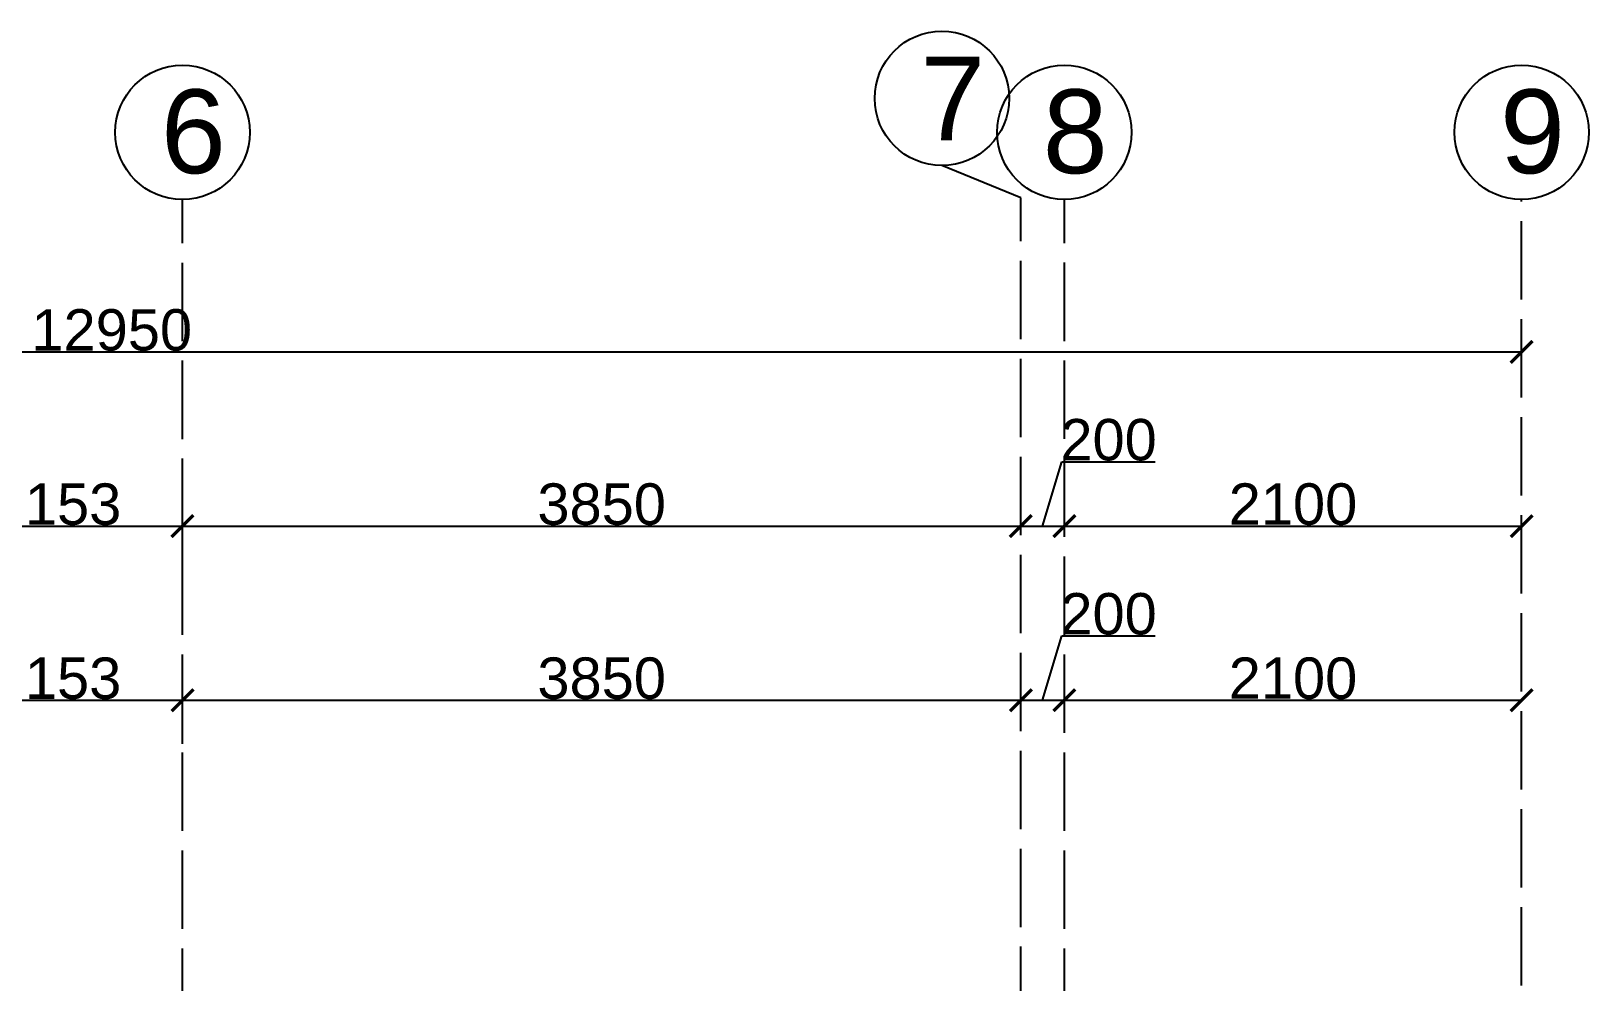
# Model space of a CAD drawing. Header units: millimetres. Extents: x -6014 to 220479, y -27718 to 28747.
# Drawn here: x 197647 to 204801, y 23907 to 28274 of the extents above; entities that cross this region are included whole.
import ezdxf

# ---------------------------------------------------------------- set-up
doc = ezdxf.new("R2010")
doc.units = ezdxf.units.MM
doc.header["$MEASUREMENT"] = 0
doc.linetypes.add('ACAD_ISO02W100', pattern=[15, 12, -3])
doc.layers.add('Plan 1', color=7, linetype='Continuous')
doc.styles.get("Standard").update_dxf_attribs({"font": 'arial.ttf'})
doc.dimstyles.new('GOST', dxfattribs={"dimtxt": 190, "dimasz": 100, "dimexe": 0.18, "dimexo": 0.06, "dimgap": 3, "dimtad": 1, "dimdec": 0, "dimzin": 0, "dimdsep": 46, "dimtxsty": 'Standard', "dimblk": 'ARCHTICK', "dimcen": 0.09, "dimclrt": 256, "dimadec": 0, "dimazin": 0, "dimtfac": 1, "dimtdec": 0, "dimtofl": 0, "dimtmove": 0, "dimatfit": 3, "dimldrblk": 'ARCHTICK', "dimfxl": 200, "dimfxlon": 1, "dimtolj": 1, "dimtzin": 0, "dimarcsym": 0})

# ---------------------------------------------------------------- blocks, each defined once
blk = doc.blocks.new('_ArchTick')
at = {"color": 0, "linetype": 'ByBlock', "const_width": 0.15}
blk.add_lwpolyline([(-0.5, -0.5), (0.5, 0.5)], dxfattribs=at)
blk = doc.blocks.new('*D39')
at = {"color": 0, "lineweight": -2, "transparency": 16777216}
for p, q in [((197189.9, 25001), (197189.9, 25201.2)), ((197189.9, 25201), (198342.4, 25201)), ((198342.4, 25001), (198342.4, 25201.2))]:
    blk.add_line(p, q, dxfattribs=at)
at = {"layer": 'Defpoints', "color": 0, "transparency": 16777216}
for p in [(198342.4, 25201), (198342.4, 23401), (197189.9, 23201)]:
    blk.add_point(p, dxfattribs=at)
at = {"color": 0, "lineweight": -2, "transparency": 16777216, "xscale": 100, "yscale": 100, "zscale": 100, "rotation": 180}
blk.add_blockref('_ArchTick', (197189.9, 25201), dxfattribs=at)
at = {"color": 0, "lineweight": -2, "transparency": 16777216, "xscale": 100, "yscale": 100, "zscale": 100}
blk.add_blockref('_ArchTick', (198342.4, 25201), dxfattribs=at)
at = {"transparency": 16777216, "insert": (197766.2, 25301.1), "char_height": 190, "attachment_point": 5}
blk.add_mtext('\\A1;1153', dxfattribs=at)
blk = doc.blocks.new('*D52')
at = {"color": 0, "lineweight": -2, "transparency": 16777216}
for p, q in [((198342.4, 25201.2), (198342.4, 25201.4)), ((198342.4, 25201.2), (202192.7, 25201.2)), ((202192.7, 25201.2), (202192.7, 25201.4))]:
    blk.add_line(p, q, dxfattribs=at)
at = {"layer": 'Defpoints', "color": 0, "transparency": 16777216}
for p in [(198342.4, 25201.2), (202192.7, 25201.2), (202192.7, 25201.2)]:
    blk.add_point(p, dxfattribs=at)
at = {"color": 0, "lineweight": -2, "transparency": 16777216, "xscale": 100, "yscale": 100, "zscale": 100, "rotation": 180}
blk.add_blockref('_ArchTick', (198342.4, 25201.2), dxfattribs=at)
at = {"color": 0, "lineweight": -2, "transparency": 16777216, "xscale": 100, "yscale": 100, "zscale": 100}
blk.add_blockref('_ArchTick', (202192.7, 25201.2), dxfattribs=at)
at = {"transparency": 16777216, "insert": (200267.6, 25301.3), "char_height": 190, "attachment_point": 5}
blk.add_mtext('\\A1;3850', dxfattribs=at)
blk = doc.blocks.new('*D53')
at = {"color": 0, "lineweight": -2, "transparency": 16777216}
for p, q in [((202292.7, 25201.2), (202381.4, 25496.9)), ((202381.4, 25496.9), (202809.8, 25496.9)), ((202192.7, 25201.2), (202192.7, 25201.4)), ((202192.7, 25201.2), (202392.6, 25201.2)), ((202392.6, 25201.1), (202392.6, 25201.4))]:
    blk.add_line(p, q, dxfattribs=at)
at = {"layer": 'Defpoints', "color": 0, "transparency": 16777216}
for p in [(202192.7, 25201.2), (202392.6, 25201.2), (202392.6, 25201)]:
    blk.add_point(p, dxfattribs=at)
at = {"color": 0, "lineweight": -2, "transparency": 16777216, "xscale": 100, "yscale": 100, "zscale": 100, "rotation": 180}
blk.add_blockref('_ArchTick', (202192.7, 25201.2), dxfattribs=at)
at = {"color": 0, "lineweight": -2, "transparency": 16777216, "xscale": 100, "yscale": 100, "zscale": 100}
blk.add_blockref('_ArchTick', (202392.6, 25201.2), dxfattribs=at)
at = {"transparency": 16777216, "insert": (202595.6, 25596.9), "char_height": 190, "attachment_point": 5}
blk.add_mtext('\\A1;200', dxfattribs=at)
blk = doc.blocks.new('*D54')
at = {"color": 0, "lineweight": -2, "transparency": 16777216}
for p, q in [((202392.6, 25201.1), (202392.6, 25201.4)), ((202392.6, 25201.2), (204492.6, 25201.2)), ((204492.6, 25201.1), (204492.6, 25201.4))]:
    blk.add_line(p, q, dxfattribs=at)
at = {"layer": 'Defpoints', "color": 0, "transparency": 16777216}
for p in [(202392.6, 25201), (204492.6, 25201.2), (204492.6, 25201)]:
    blk.add_point(p, dxfattribs=at)
at = {"color": 0, "lineweight": -2, "transparency": 16777216, "xscale": 100, "yscale": 100, "zscale": 100, "rotation": 180}
blk.add_blockref('_ArchTick', (202392.6, 25201.2), dxfattribs=at)
at = {"color": 0, "lineweight": -2, "transparency": 16777216, "xscale": 100, "yscale": 100, "zscale": 100}
blk.add_blockref('_ArchTick', (204492.6, 25201.2), dxfattribs=at)
at = {"transparency": 16777216, "insert": (203442.6, 25301.2), "char_height": 190, "attachment_point": 5}
blk.add_mtext('\\A1;2100', dxfattribs=at)
blk = doc.blocks.new('*D55')
at = {"color": 0, "lineweight": -2, "transparency": 16777216}
for p, q in [((191542.6, 26601), (191542.6, 26801.2)), ((191542.6, 26801), (204492.6, 26801)), ((204492.6, 26601), (204492.6, 26801.2))]:
    blk.add_line(p, q, dxfattribs=at)
at = {"layer": 'Defpoints', "color": 0, "transparency": 16777216}
for p in [(204492.6, 26801), (191542.6, 19401), (204492.6, 19441.2)]:
    blk.add_point(p, dxfattribs=at)
at = {"color": 0, "lineweight": -2, "transparency": 16777216, "xscale": 100, "yscale": 100, "zscale": 100, "rotation": 180}
blk.add_blockref('_ArchTick', (191542.6, 26801), dxfattribs=at)
at = {"color": 0, "lineweight": -2, "transparency": 16777216, "xscale": 100, "yscale": 100, "zscale": 100}
blk.add_blockref('_ArchTick', (204492.6, 26801), dxfattribs=at)
at = {"transparency": 16777216, "insert": (198017.6, 26901), "char_height": 190, "attachment_point": 5}
blk.add_mtext('\\A1;12950', dxfattribs=at)
blk = doc.blocks.new('*D29')
at = {"color": 0, "lineweight": -2, "transparency": 16777216}
for p, q in [((197189.9, 25800.7), (197189.9, 26000.9)), ((197189.9, 26000.7), (198342.4, 26000.7)), ((198342.4, 25800.7), (198342.4, 26000.9))]:
    blk.add_line(p, q, dxfattribs=at)
at = {"layer": 'Defpoints', "color": 0, "transparency": 16777216}
for p in [(198342.4, 26000.7), (198342.4, 24200.7), (197189.9, 24000.7)]:
    blk.add_point(p, dxfattribs=at)
at = {"color": 0, "lineweight": -2, "transparency": 16777216, "xscale": 100, "yscale": 100, "zscale": 100, "rotation": 180}
blk.add_blockref('_ArchTick', (197189.9, 26000.7), dxfattribs=at)
at = {"color": 0, "lineweight": -2, "transparency": 16777216, "xscale": 100, "yscale": 100, "zscale": 100}
blk.add_blockref('_ArchTick', (198342.4, 26000.7), dxfattribs=at)
at = {"transparency": 16777216, "insert": (197766.2, 26100.7), "char_height": 190, "attachment_point": 5}
blk.add_mtext('\\A1;1153', dxfattribs=at)
blk = doc.blocks.new('*D30')
at = {"color": 0, "lineweight": -2, "transparency": 16777216}
for p, q in [((198342.4, 26000.9), (198342.4, 26001)), ((198342.4, 26000.9), (202192.7, 26000.9)), ((202192.7, 26000.9), (202192.7, 26001))]:
    blk.add_line(p, q, dxfattribs=at)
at = {"layer": 'Defpoints', "color": 0, "transparency": 16777216}
for p in [(198342.4, 26000.9), (202192.7, 26000.9), (202192.7, 26000.9)]:
    blk.add_point(p, dxfattribs=at)
at = {"color": 0, "lineweight": -2, "transparency": 16777216, "xscale": 100, "yscale": 100, "zscale": 100, "rotation": 180}
blk.add_blockref('_ArchTick', (198342.4, 26000.9), dxfattribs=at)
at = {"color": 0, "lineweight": -2, "transparency": 16777216, "xscale": 100, "yscale": 100, "zscale": 100}
blk.add_blockref('_ArchTick', (202192.7, 26000.9), dxfattribs=at)
at = {"transparency": 16777216, "insert": (200267.6, 26100.9), "char_height": 190, "attachment_point": 5}
blk.add_mtext('\\A1;3850', dxfattribs=at)
blk = doc.blocks.new('*D31')
at = {"color": 0, "lineweight": -2, "transparency": 16777216}
for p, q in [((202292.7, 26000.9), (202381.4, 26296.6)), ((202381.4, 26296.6), (202809.8, 26296.6)), ((202192.7, 26000.9), (202192.7, 26001)), ((202192.7, 26000.9), (202392.6, 26000.9)), ((202392.6, 26000.7), (202392.6, 26001))]:
    blk.add_line(p, q, dxfattribs=at)
at = {"layer": 'Defpoints', "color": 0, "transparency": 16777216}
for p in [(202192.7, 26000.9), (202392.6, 26000.9), (202392.6, 26000.7)]:
    blk.add_point(p, dxfattribs=at)
at = {"color": 0, "lineweight": -2, "transparency": 16777216, "xscale": 100, "yscale": 100, "zscale": 100, "rotation": 180}
blk.add_blockref('_ArchTick', (202192.7, 26000.9), dxfattribs=at)
at = {"color": 0, "lineweight": -2, "transparency": 16777216, "xscale": 100, "yscale": 100, "zscale": 100}
blk.add_blockref('_ArchTick', (202392.6, 26000.9), dxfattribs=at)
at = {"transparency": 16777216, "insert": (202595.6, 26396.6), "char_height": 190, "attachment_point": 5}
blk.add_mtext('\\A1;200', dxfattribs=at)
blk = doc.blocks.new('*D32')
at = {"color": 0, "lineweight": -2, "transparency": 16777216}
for p, q in [((202392.6, 26000.7), (202392.6, 26001)), ((202392.6, 26000.9), (204492.6, 26000.9)), ((204492.6, 26000.7), (204492.6, 26001))]:
    blk.add_line(p, q, dxfattribs=at)
at = {"layer": 'Defpoints', "color": 0, "transparency": 16777216}
for p in [(202392.6, 26000.7), (204492.6, 26000.9), (204492.6, 26000.7)]:
    blk.add_point(p, dxfattribs=at)
at = {"color": 0, "lineweight": -2, "transparency": 16777216, "xscale": 100, "yscale": 100, "zscale": 100, "rotation": 180}
blk.add_blockref('_ArchTick', (202392.6, 26000.9), dxfattribs=at)
at = {"color": 0, "lineweight": -2, "transparency": 16777216, "xscale": 100, "yscale": 100, "zscale": 100}
blk.add_blockref('_ArchTick', (204492.6, 26000.9), dxfattribs=at)
at = {"transparency": 16777216, "insert": (203442.6, 26100.9), "char_height": 190, "attachment_point": 5}
blk.add_mtext('\\A1;2100', dxfattribs=at)

msp = doc.modelspace()

# ---------------------------------------------------------------- linework, layer by layer
msp.add_line((202192.73798, 27509.26382), (201830.19026, 27656.9631))
at = {"layer": 'Plan 1', "color": 251, "linetype": 'ACAD_ISO02W100', "ltscale": 30, "true_color": 0x636466}
for p, q in [((198342.43027, 19200.90844), (198342.43027, 27500.90844)), ((202192.73798, 19209.26382), (202192.73798, 27509.26382)), ((202392.64065, 19201.03302), (202392.64065, 27501.03302)), ((204492.64065, 19841.23296), (204492.64065, 27501.03302)), ((191542.64065, 26801.03302), (204492.64065, 26801.03302)), ((191542.64065, 26001.03302), (204492.64065, 26001.03302)), ((191542.64065, 25201.03302), (204492.64065, 25201.03302))]:
    msp.add_line(p, q, dxfattribs=at)
at = {"layer": 'Plan 1'}
for centre in [(201830.19026, 27965.69587), (198342.43027, 27809.64121), (202392.64065, 27809.76579), (204492.64065, 27809.76579)]:
    msp.add_circle(centre, 308.73277, dxfattribs=at)

# ---------------------------------------------------------------- texts
at = {"layer": 'Plan 1', "char_height": 384.87481, "attachment_point": 7}
for s, insert in [('7', (201730.69734, 27772.20082)), ('6', (198242.93735, 27616.14616)), ('8', (202293.14772, 27616.27075)), ('9', (204393.14772, 27616.27075))]:
    msp.add_mtext_dynamic_manual_height_columns(s, width=384.8748082, gutter_width=0.54982, heights=[0], dxfattribs=dict(at, insert=insert))

# ---------------------------------------------------------------- dimensions: what is measured, and where the dimension line sits
for base, p1, p2, picture, middle in [((204492.64065, 26801.03302), (191542.64065, 19401.03302), (204492.64065, 19441.23296), '*D55', (198017.64065, 26901.04189)), ((202192.73798, 26000.85302), (198342.43027, 26000.85302), (202192.73798, 26000.85302), '*D30', (200267.58413, 26100.92669)), ((202192.73798, 25201.21302), (198342.43027, 25201.21302), (202192.73798, 25201.21302), '*D52', (200267.58413, 25301.28669))]:
    dim = msp.add_linear_dim(base=base, p1=p1, p2=p2, dimstyle='GOST')
    dim.commit()
    dim.dimension.update_dxf_attribs({"geometry": picture, "text_midpoint": middle})
for base, p1, p2, picture, middle in [((202392.64065, 26000.85302), (202192.73798, 26000.85302), (202392.64065, 26000.67302), '*D31', (202384.40129, 26396.56849)), ((198342.43027, 26000.67302), (197189.90282, 24000.67302), (198342.43027, 24200.67302), '*D29', (197766.16655, 26100.74669)), ((204492.64065, 26000.85302), (202392.64065, 26000.67302), (204492.64065, 26000.67302), '*D32', (203442.64065, 26100.86189)), ((202392.64065, 25201.21302), (202192.73798, 25201.21302), (202392.64065, 25201.03302), '*D53', (202384.40129, 25596.92849)), ((198342.43027, 25201.03302), (197189.90282, 23201.03302), (198342.43027, 23401.03302), '*D39', (197766.16655, 25301.10669)), ((204492.64065, 25201.21302), (202392.64065, 25201.03302), (204492.64065, 25201.03302), '*D54', (203442.64065, 25301.22189))]:
    dim = msp.add_linear_dim(base=base, p1=p1, p2=p2, dimstyle='GOST', override={"dimtmove": 1})
    dim.commit()
    dim.dimension.update_dxf_attribs({"geometry": picture, "text_midpoint": middle})

doc.saveas('drawing.dxf')
